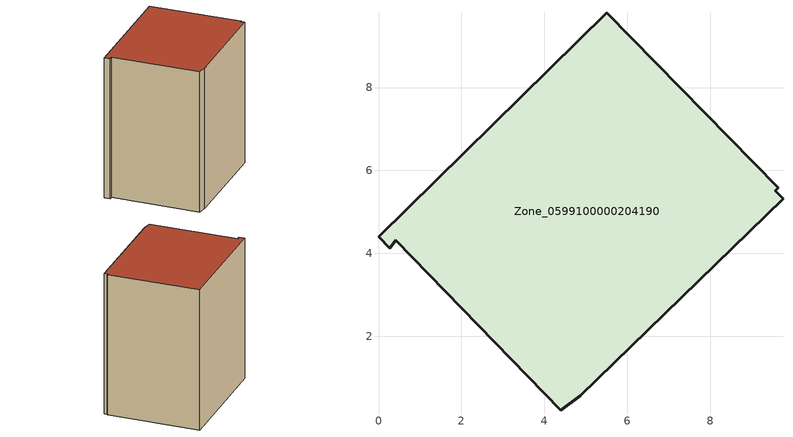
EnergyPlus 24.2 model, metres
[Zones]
Zone_0599100000204190
 floor ground (C_G): 4.4,0.21 0.42,4.31 0.27,4.12 0,4.4 5.51,9.81 9.65,5.58 9.58,5.51 9.76,5.32 4.87,0.56 z0
 wall outside (C_F): 9.58,5.51 9.65,5.58 5.51,9.81 0,4.4 0.27,4.12 0.42,4.31 4.4,0.21 4.87,0.56 9.76,5.32 9.58,5.51 z0:9.33
 roof outside (C_R): 0.42,4.31 4.4,0.21 4.87,0.56 9.76,5.32 9.58,5.51 9.65,5.58 5.51,9.81 0,4.4 0.27,4.12 z9.33
[BUILDING]
Pand.0599100000204190: North Axis=0; Terrain=City; Loads Convergence Tolerance Value=0.04; Temperature Convergence Tolerance Value=0.4; Solar Distribution=FullExterior; Maximum Number of Warmup Days=25; Minimum Number of Warmup Days=1
[Site:Location]
Rotterdam.The.Hague.AP_ZH_NLD Design_Conditions: Latitude=51.96; Longitude=4.45; Time Zone=1; Elevation=-4.5
[SITE:GROUNDTEMPERATURE:BUILDINGSURFACE]
18, 18, 18, 18, 18, 18, 18, 18, 18, 18, 18, 18
[MATERIAL] Thermal Absorptance=0.9; Solar Absorptance=0.7; Visible Absorptance=0.7
Name | Roughness | Thickness | Conductivity | Density | Specific Heat
G.TI.1946 | MediumSmooth | 0.15 | 1 | 540 | 1210
F.TI.1946 | Rough | 0.3 | 0.857143 | 1920 | 840
R.TI.1946 | MediumRough | 0.2 | 0.1 | 1500 | 1000
[CONSTRUCTION]
C_G: G.TI.1946
C_F: F.TI.1946
C_R: R.TI.1946
[ZONE]
Zone_0599100000204190: Type=1; Multiplier=1; Ceiling Height=Autocalculate; Volume=Autocalculate; Floor Area=autocalculate; Part of Total Floor Area=Yes
[ZONEINFILTRATION:DESIGNFLOWRATE]
Infil_Zone_0599100000204190: Zone or ZoneList or Space or SpaceList=Zone_0599100000204190; Schedule=AlwaysOn; Design Flow Rate Calculation Method=Flow/Area; Flow Rate per Floor Area=0.003; Constant Term Coefficient=1; Temperature Term Coefficient=0; Velocity Term Coefficient=0; Velocity Squared Term Coefficient=0
[HVACTEMPLATE:ZONE:IDEALLOADSAIRSYSTEM]
Zone_0599100000204190: Maximum Heating Supply Air Temperature=50; Minimum Cooling Supply Air Temperature=13; Maximum Heating Supply Air Humidity Ratio=0.0156; Minimum Cooling Supply Air Humidity Ratio=0.0077; Heating Limit=NoLimit; Cooling Limit=NoLimit; Dehumidification Control Type=ConstantSensibleHeatRatio; Cooling Sensible Heat Ratio=0.7; Dehumidification Setpoint=60; Humidification Control Type=None; Humidification Setpoint=30; Outdoor Air Method=None; Outdoor Air Flow Rate per Person=0.00944; Outdoor Air Flow Rate per Zone Floor Area=0; Outdoor Air Flow Rate per Zone=0; Demand Controlled Ventilation Type=None; Outdoor Air Economizer Type=NoEconomizer; Heat Recovery Type=None; Sensible Heat Recovery Effectiveness=0.7; Latent Heat Recovery Effectiveness=0.65
[ZONECONTROL:THERMOSTAT]
ThermostatControl_Zone_0599100000204190: Zone or ZoneList=Zone_0599100000204190; Control Type Schedule=DualSetpointControlType; Control 1=Thermostat_Zone_0599100000204190; Temperature Difference Between Cutout And Setpoint=0
[THERMOSTATSETPOINT:DUALSETPOINT]
Thermostat_Zone_0599100000204190: Heating Setpoint Temperature Schedule=HeatingSetpoint_Zone_0599100000204190; Cooling Setpoint Temperature Schedule=CoolingSetpoint_Zone_0599100000204190
[SCHEDULE:COMPACT]
HeatingSetpoint_Zone_0599100000204190: Through: 12/31, For: AllDays, Until: 24:00, 21
CoolingSetpoint_Zone_0599100000204190: Through: 12/31, For: AllDays, Until: 24:00, 24
DualSetpointControlType: Through: 12/31, For: AllDays, Until: 24:00, 4
AlwaysOn: Through: 12/31, For: AllDays, Until: 24:00, 1
